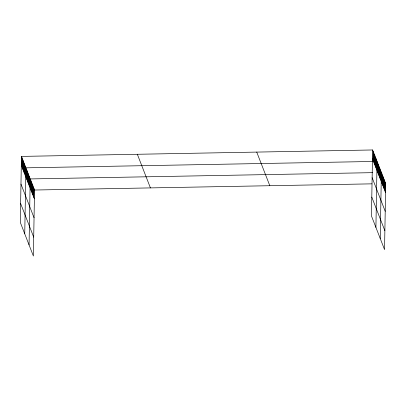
<?xml version="1.0" encoding="UTF-8"?>
<svg xmlns="http://www.w3.org/2000/svg" width="406" height="406" viewBox="0 0 406 406"><rect width="100%" height="100%" fill="white"/><g stroke="black" fill="none" stroke-linecap="round" stroke-linejoin="round"><path stroke-width="0.61" d="M21.452 156.401L20.3 222.407L33.383 256.034L34.535 190.028L21.452 156.401L372.617 149.966L385.7 183.593L384.548 249.599L371.465 215.972L372.617 149.966M21.853 166.678L22.01 157.827M22.411 168.109L22.563 159.259M22.964 169.535L23.122 160.685M23.523 170.967L23.675 162.116M24.076 172.393L24.233 163.547M24.634 173.824L24.786 164.973M25.187 175.255L25.345 166.404M24.746 233.841L25.898 167.83L377.067 161.4L375.915 227.406M26.283 178.072L26.441 169.221M26.826 179.457L26.979 170.606M27.364 180.843L27.517 171.992M27.902 182.233L28.06 173.382M28.445 183.619L28.598 174.768M28.983 185.004L29.136 176.153M29.521 186.395L29.679 177.544M29.065 244.935L30.217 178.929L372.566 172.657M30.602 189.166L30.754 180.315M31.14 190.556L31.298 181.705M31.683 191.942L31.835 183.091M32.221 193.327L32.373 184.476M32.759 194.718L32.916 185.867M33.302 196.103L33.454 187.252M33.84 197.489L33.992 188.638M373.023 160.243L373.175 151.397M373.576 161.674L373.733 152.823M374.134 163.105L374.286 154.255M374.687 164.531L374.845 155.686M375.245 165.963L375.398 157.112M375.799 167.394L375.956 158.543M376.357 168.82L376.509 159.969M377.453 171.636L377.605 162.786M377.991 173.022L378.143 164.176M378.529 174.413L378.686 165.562M379.072 175.798L379.224 166.947M379.61 177.183L379.762 168.338M380.148 178.574L380.305 169.723M380.691 179.959L380.843 171.109M380.229 238.505L381.381 172.499L377.605 172.565M381.767 182.736L381.924 173.885M382.31 184.121L382.462 175.27M382.848 185.506L383 176.661M383.386 186.897L383.543 178.046M383.929 188.282L384.081 179.432M384.467 189.668L384.619 180.822M385.005 191.059L385.162 182.208M34.535 190.028L371.845 183.847M381.919 183.664L385.7 183.593M372.464 158.817L385.548 192.444M372.135 177.676L385.218 211.308M371.794 197.113L384.878 230.74M256.734 152.088L269.817 185.72M137.34 154.275L150.418 187.907M21.3 165.247L34.378 198.879M20.97 184.111L34.048 217.738M20.63 203.543L33.708 237.17"/></g></svg>
